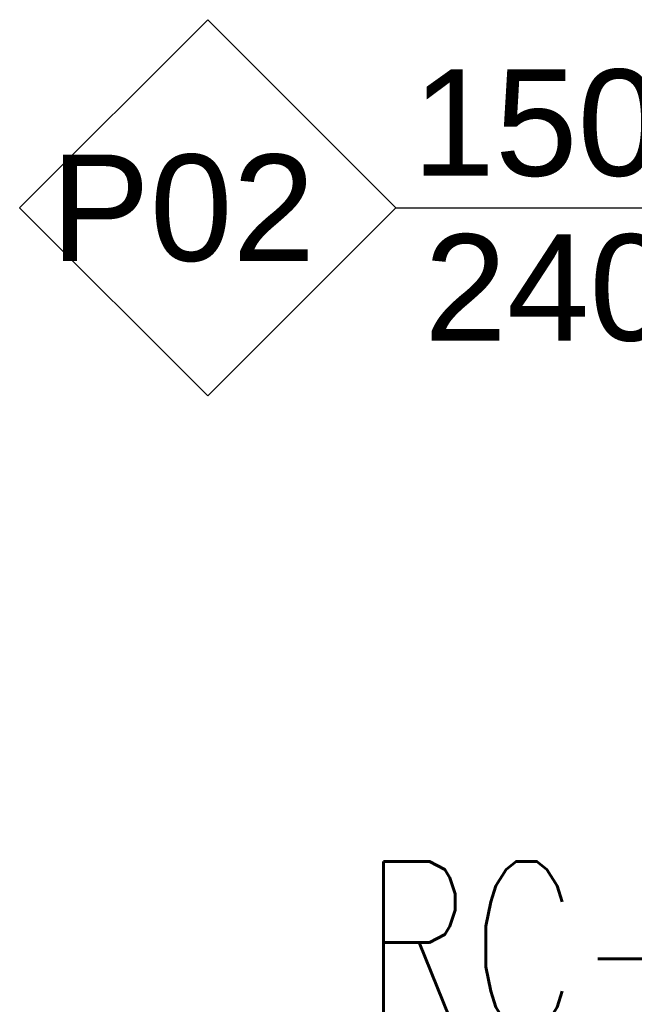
# Model space of a CAD drawing. Extents: x -1073 to 35213, y -1180 to 6950.
# Drawn here: x 16724.5 to 16782.3, y 3255.1 to 3347.7 of the extents above; entities that cross this region are included whole.
import ezdxf
from ezdxf.enums import TextEntityAlignment as Align

# ---------------------------------------------------------------- set-up
doc = ezdxf.new("R2010")
doc.units = 0
doc.header["$LTSCALE"] = 25
doc.layers.get('0').update_dxf_attribs({"color": 9, "lineweight": 9})
doc.layers.add('22', color=8, linetype='Continuous', lineweight=9)
doc.layers.add('E-YAZI', color=7, linetype='Continuous', lineweight=30)
doc.styles.add('Arial', font='arial.ttf', dxfattribs={"height": 2.5})
doc.styles.add('E-YAZI', font='txttw.shx')

# ---------------------------------------------------------------- blocks, each defined once
blk = doc.blocks.new('0_windowno')
for points in [[(0, 3.536), (-3.536, 0), (0, -3.536), (3.536, 0), (0, 3.536)], [(3.536, 0), (11.536, 0)]]:
    blk.add_lwpolyline(points)
at = {"style": 'Arial'}
blk.add_attdef('GENISLIK', text='', height=2, dxfattribs=at).set_placement((4.036, 0), align=Align.BOTTOM_LEFT)
blk.add_attdef('PENCERENO', text='', height=2, dxfattribs=at).set_placement((0, 0), align=Align.MIDDLE_CENTER)
blk.add_attdef('YUKSEKLIK', text='', height=2, dxfattribs=at).set_placement((4.036, -0.5), align=Align.TOP_LEFT)

msp = doc.modelspace()

# ---------------------------------------------------------------- block references
at = {"layer": '22'}
ref = msp.add_blockref('0_windowno', (16742.196, 3330), dxfattribs=dict(at, xscale=5, yscale=5, zscale=5))
ref.add_attrib('PENCERENO', 'P02', dxfattribs={"layer": '0', "height": 10, "style": 'Arial'}).set_placement((16739.87, 3330), align=Align.MIDDLE_CENTER)
ref.add_attrib('GENISLIK', '150', dxfattribs={"layer": '0', "height": 10, "style": 'Arial'}).set_placement((16761.439, 3330), align=Align.BOTTOM_LEFT)
ref.add_attrib('YUKSEKLIK', '240', dxfattribs={"layer": '0', "height": 10, "style": 'Arial'}).set_placement((16762.551, 3327.5), align=Align.TOP_LEFT)

# ---------------------------------------------------------------- texts
at = {"layer": 'E-YAZI', "color": 3, "style": 'E-YAZI', "width": 0.7}
msp.add_text('RC-V-1K', height=16, dxfattribs=at).set_placement((16756.814, 3252.531))

doc.saveas('drawing.dxf')
